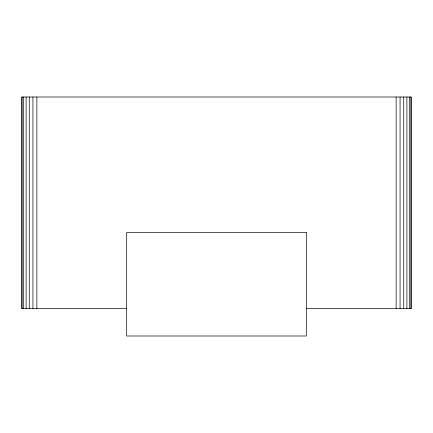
<?xml version="1.0" encoding="UTF-8"?>
<svg xmlns="http://www.w3.org/2000/svg" width="433" height="433" viewBox="0 0 433 433"><rect width="100%" height="100%" fill="white"/><g stroke="black" fill="none" stroke-linecap="round" stroke-linejoin="round"><path stroke-width="0.65" d="M126.685 308.599L21.65 308.599L21.65 97.003L411.35 97.003L411.35 308.599L306.315 308.599M410.83 97.003L410.83 308.599M409.309 97.003L409.309 308.599M406.89 97.003L406.89 308.599M403.74 97.003L403.74 308.599M400.065 97.003L400.065 308.599M396.13 97.003L396.13 308.599M36.87 97.003L36.87 308.599M32.935 97.003L32.935 308.599M29.26 97.003L29.26 308.599M26.11 97.003L26.11 308.599M23.691 97.003L23.691 308.599M22.17 97.003L22.17 308.599M306.315 232.483L126.685 232.483L126.685 335.997L306.315 335.997L306.315 232.483"/></g></svg>
